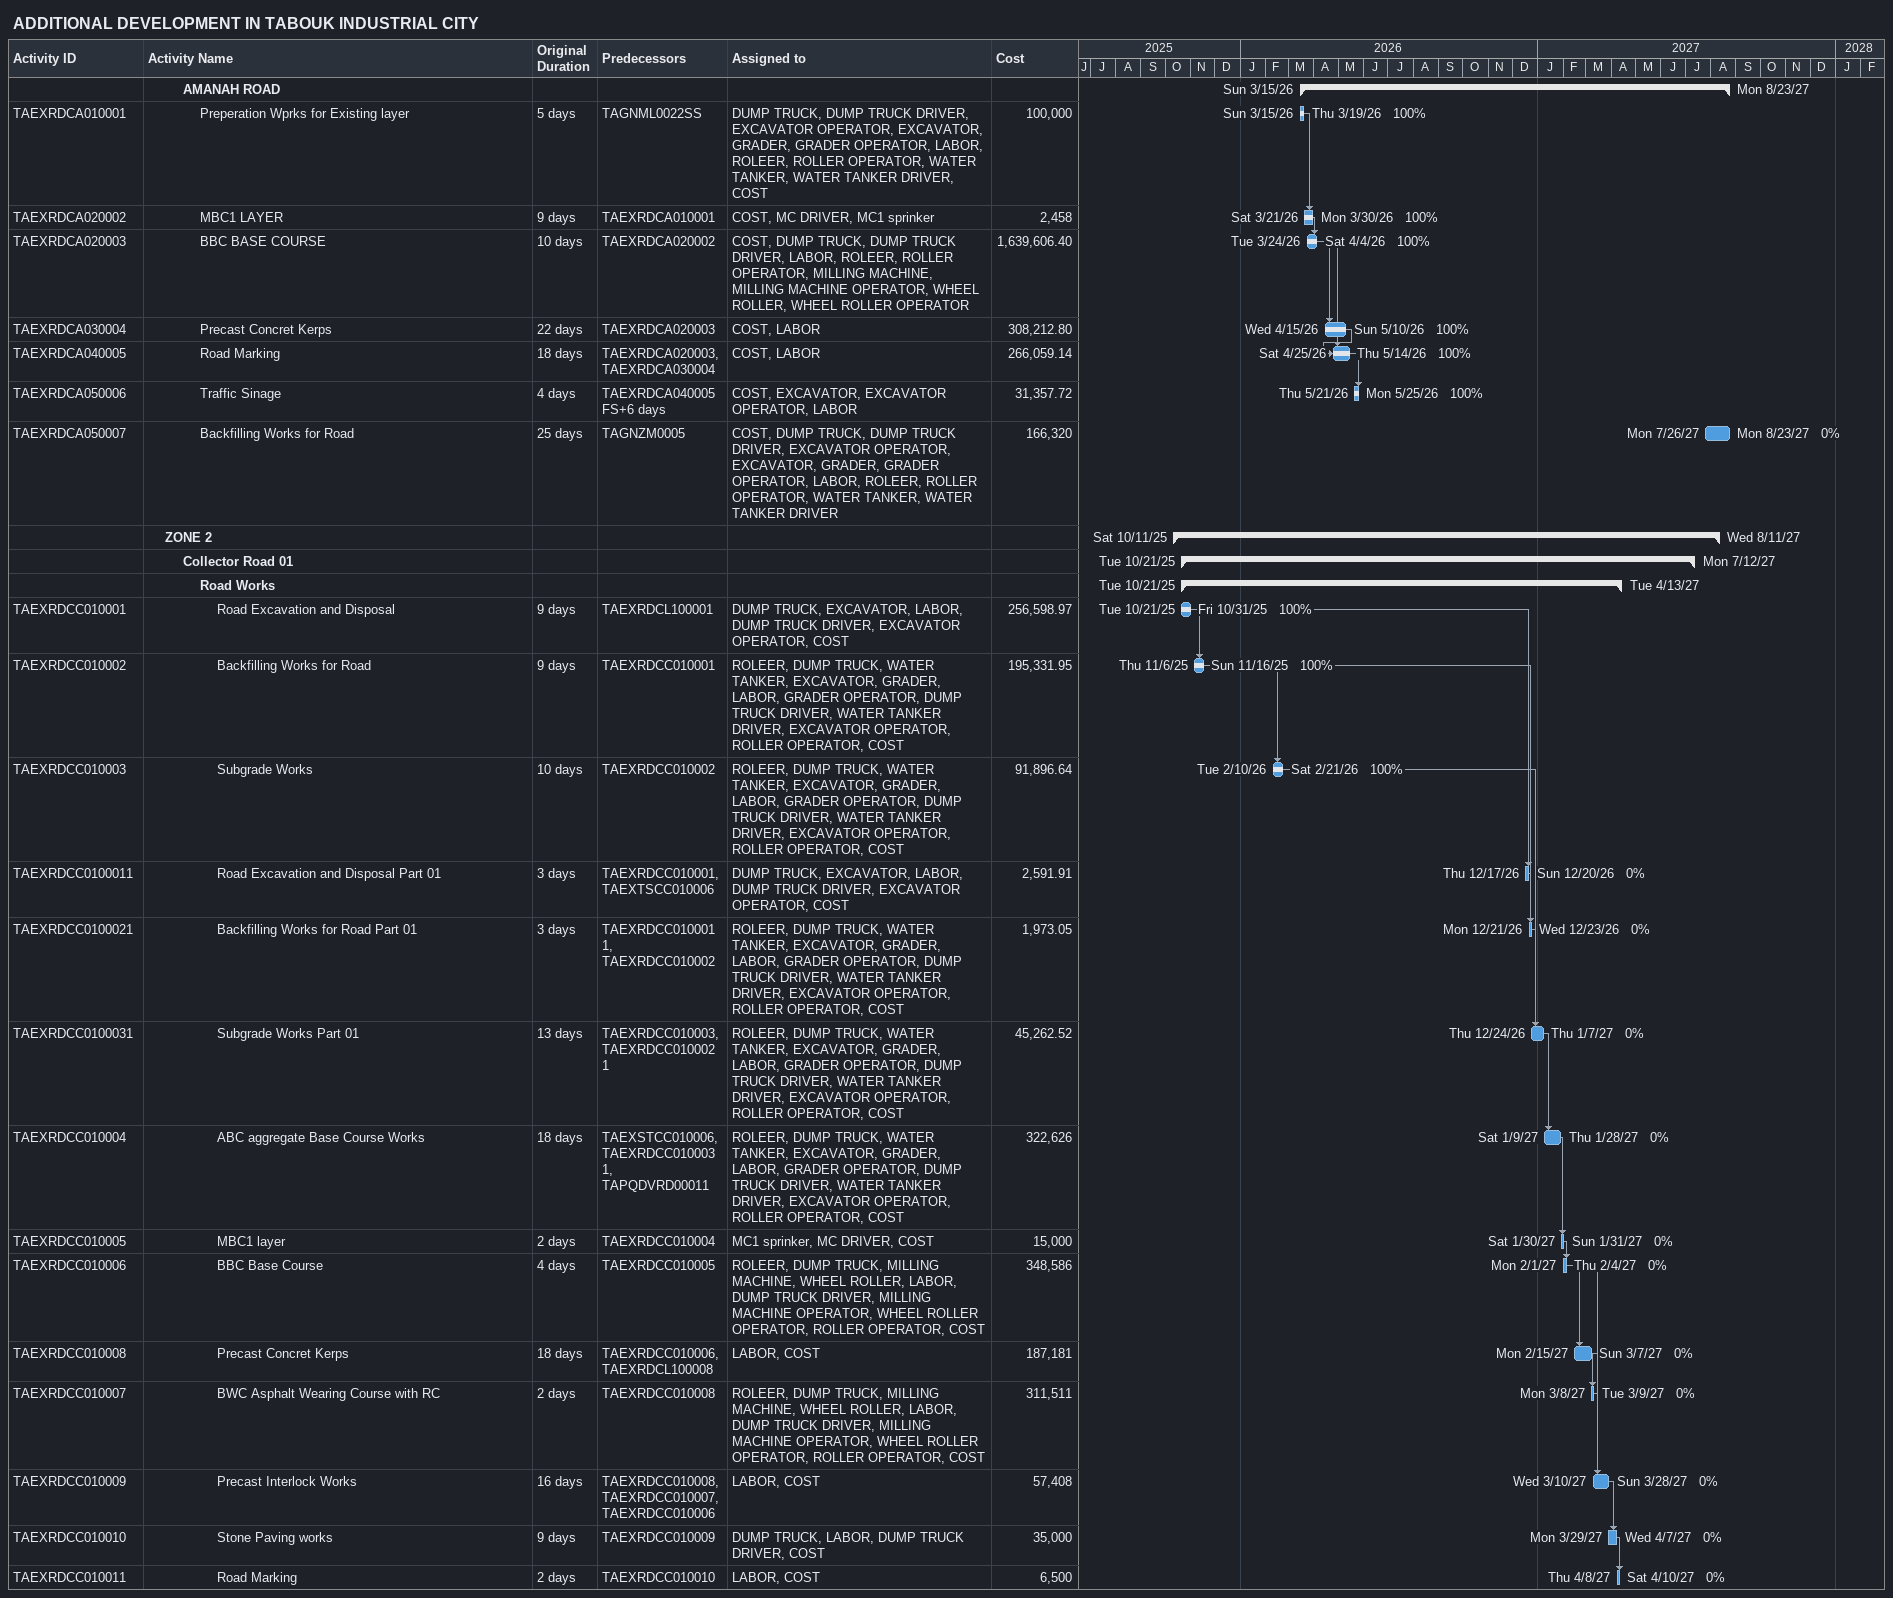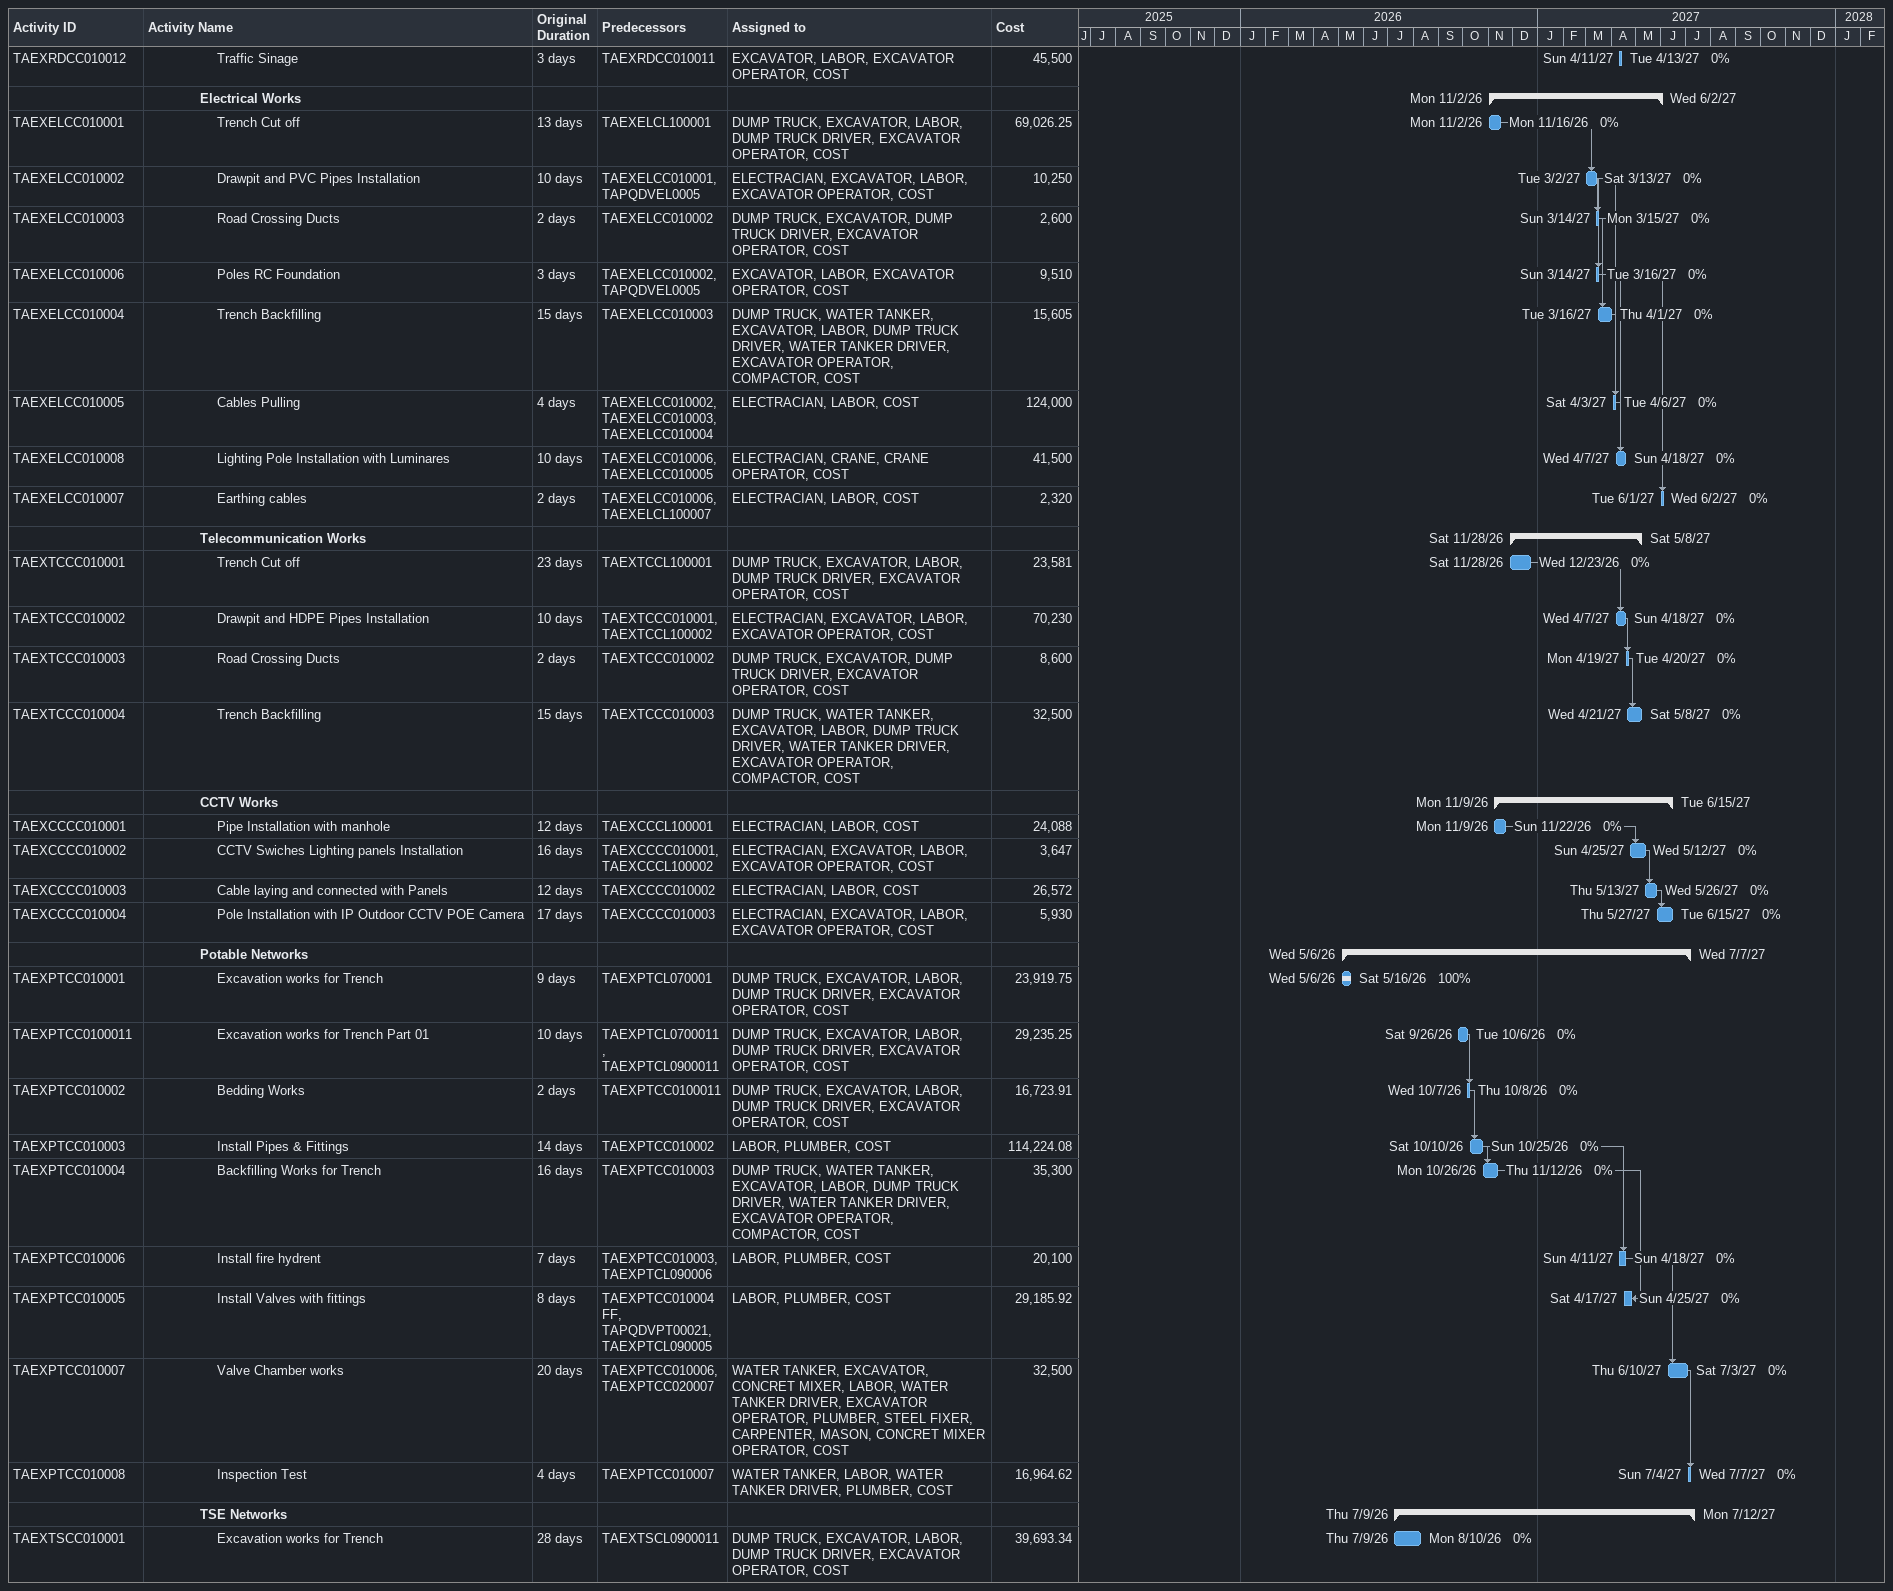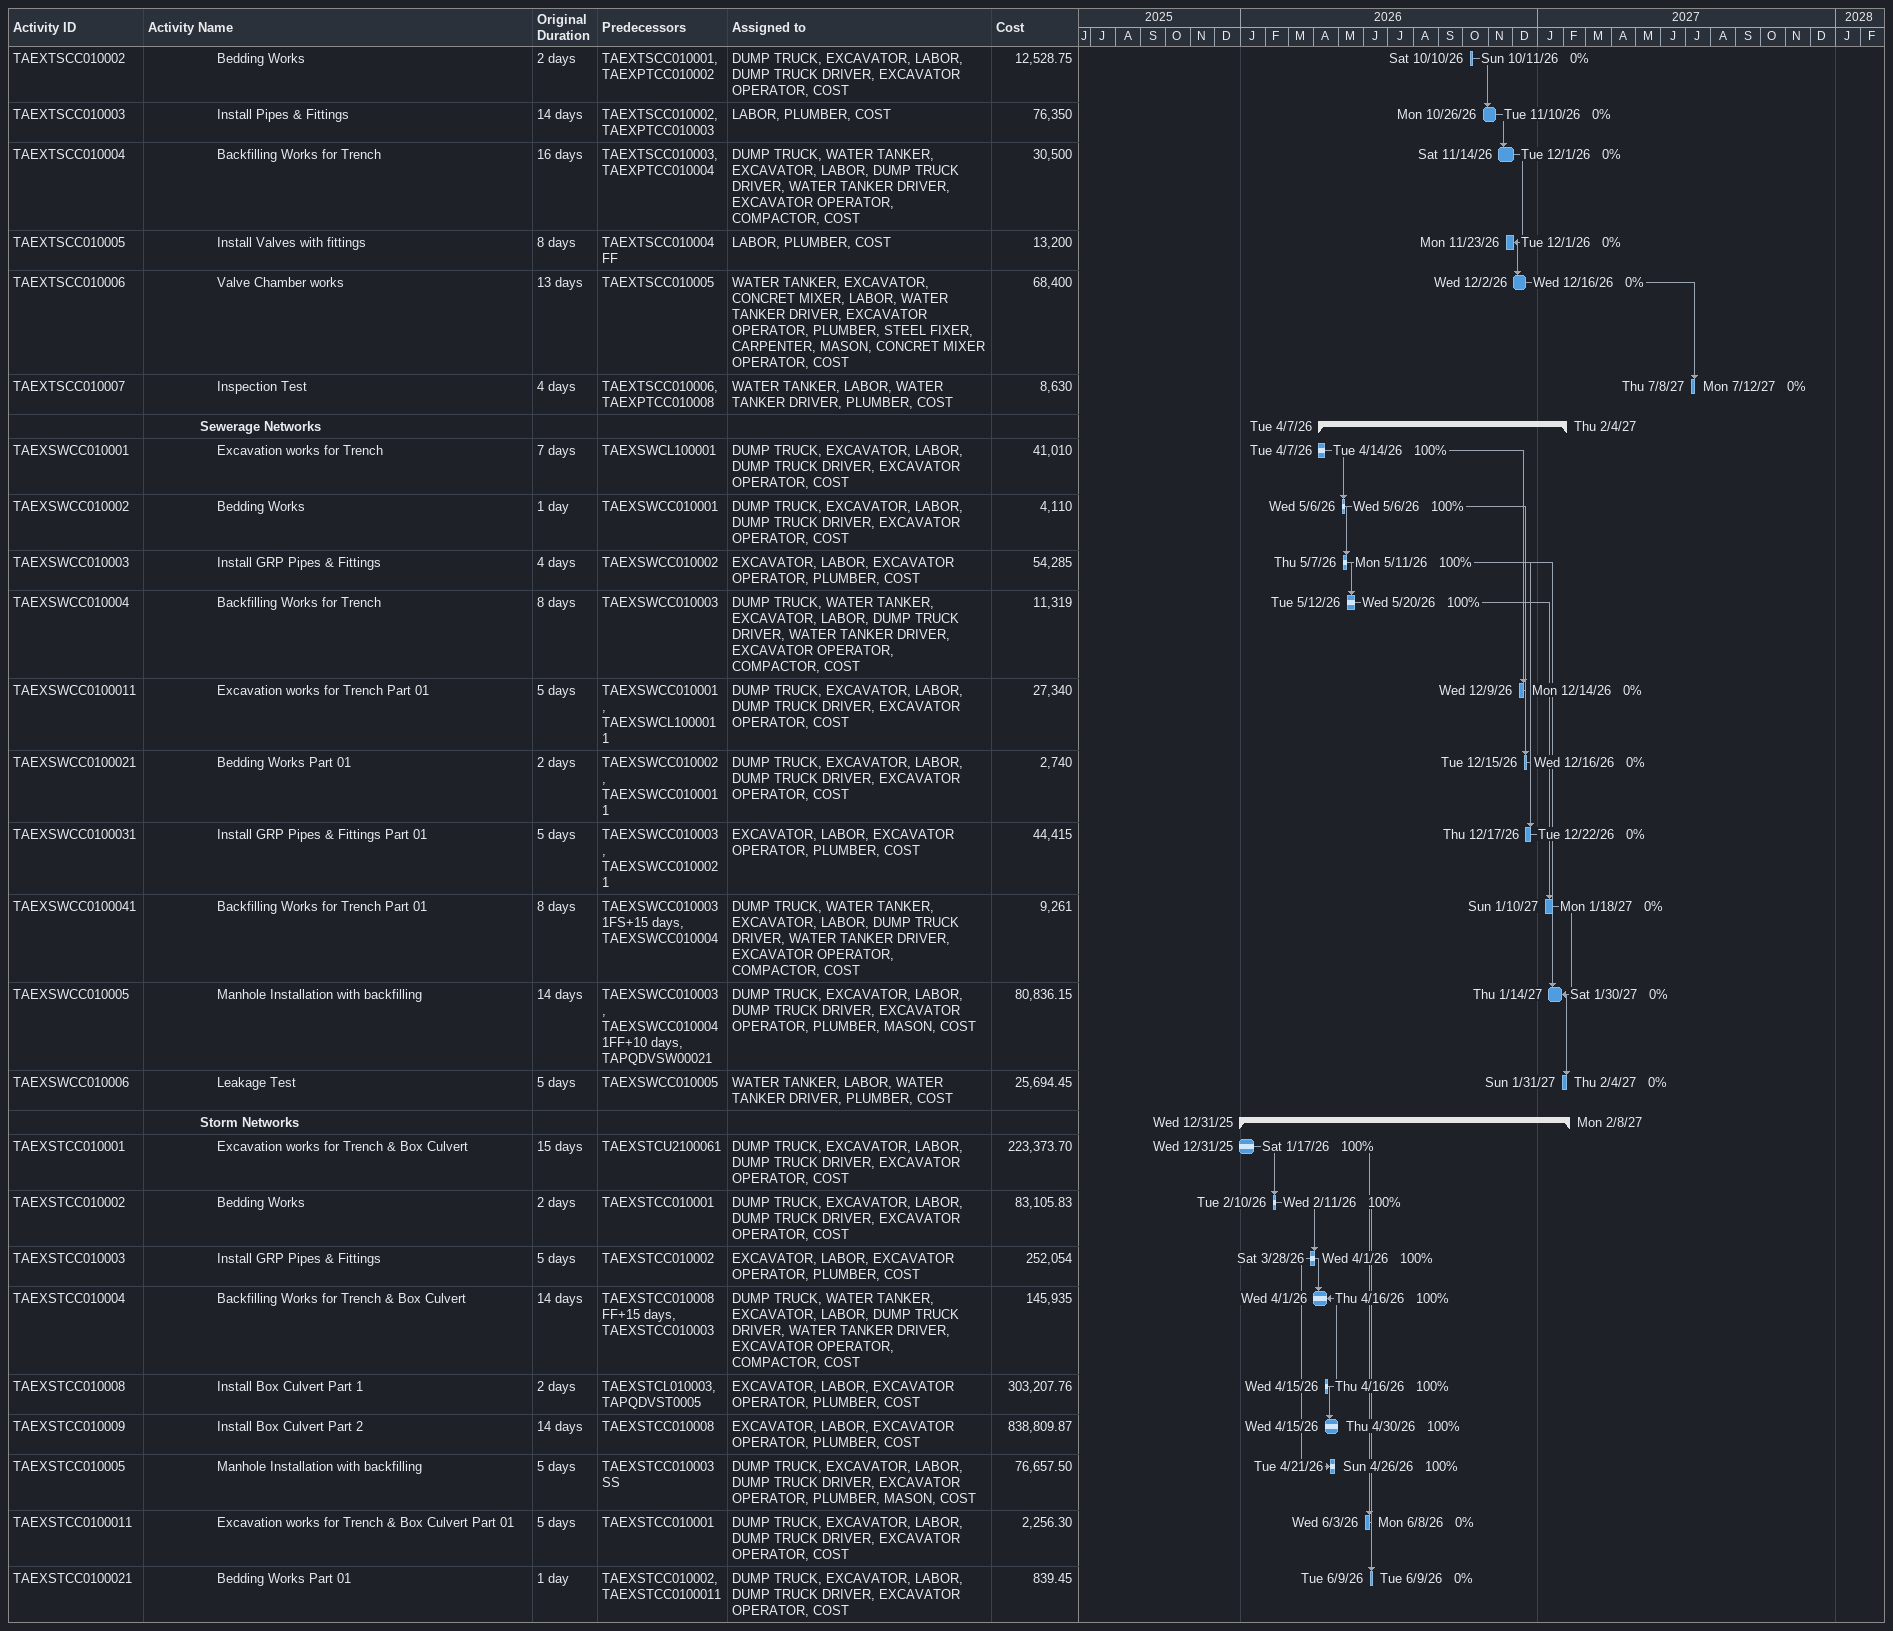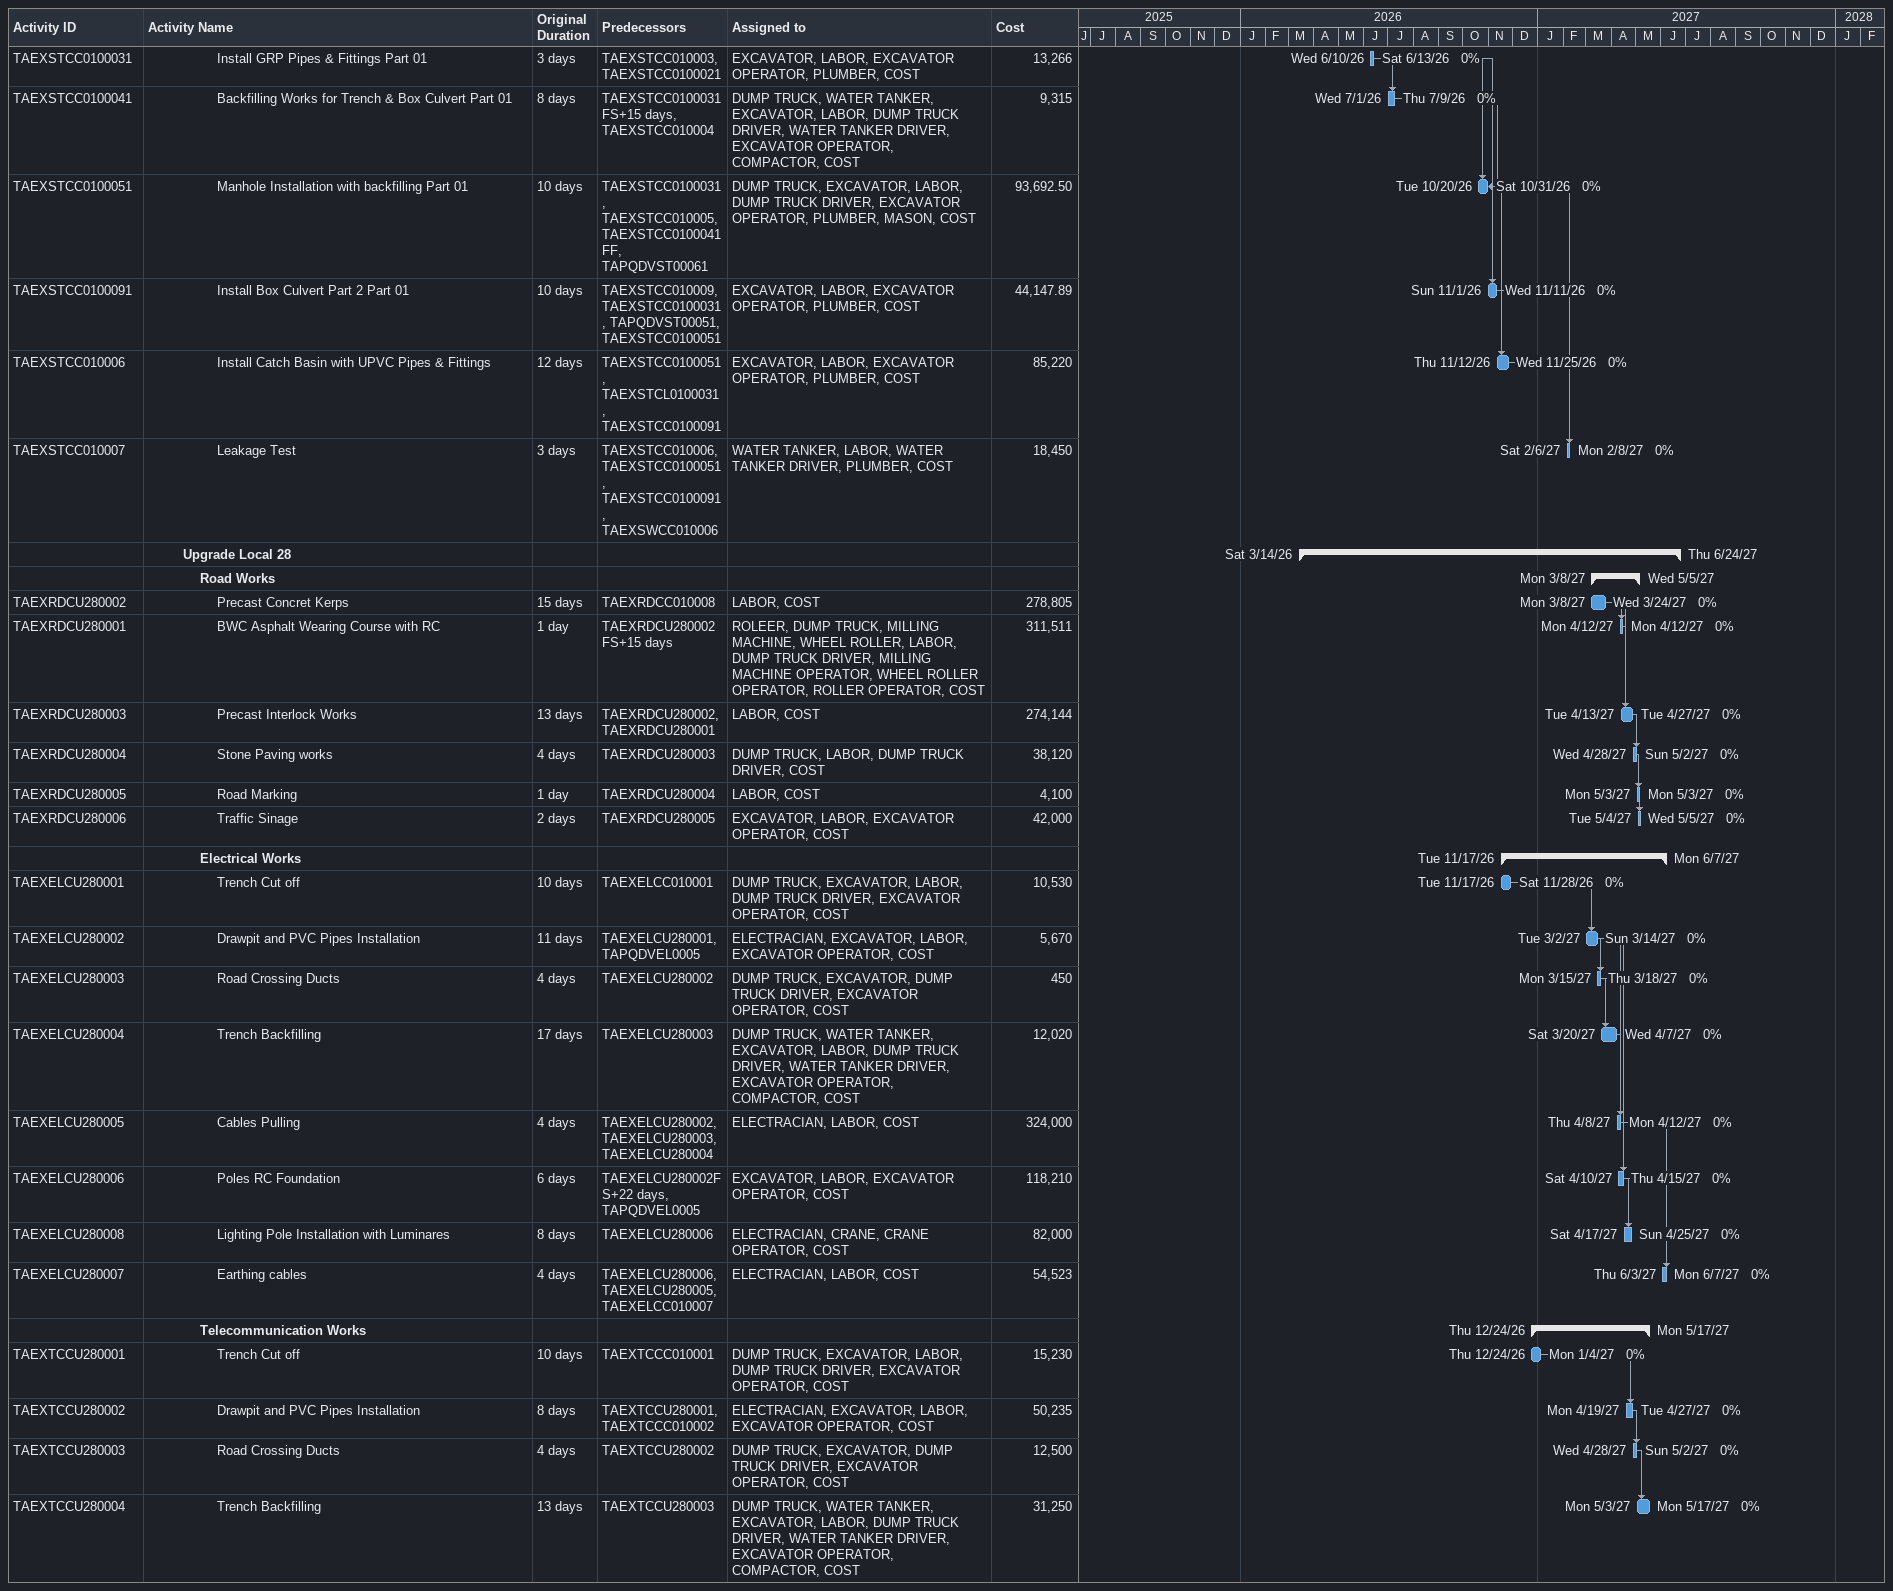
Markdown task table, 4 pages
ADDITIONAL DEVELOPMENT IN TABOUK INDUSTRIAL CITY

| ID | Level | Task | Original duration | Start | Finish | Predecessors | Resources | % complete | Cost |
|---|---|---|---|---|---|---|---|---|---|
|  | 3 | **AMANAH ROAD** |  | 2026-03-15 | 2027-08-23 |  |  |  |  |
| TAEXRDCA010001 | 4 | Preperation Wprks for Existing layer | 5d | 2026-03-15 | 2026-03-19 | TAGNML0022SS | DUMP TRUCK, DUMP TRUCK DRIVER, EXCAVATOR OPERATOR, EXCAVATOR, GRADER, GRADER OPERATOR, LABOR, ROLEER, ROLLER OPERATOR, WATER TANKER, WATER TANKER DRIVER, COST | 100 | 100000 |
| TAEXRDCA020002 | 4 | MBC1 LAYER | 9d | 2026-03-21 | 2026-03-30 | TAEXRDCA010001 | COST, MC DRIVER, MC1 sprinker | 100 | 2458 |
| TAEXRDCA020003 | 4 | BBC BASE COURSE | 10d | 2026-03-24 | 2026-04-04 | TAEXRDCA020002 | COST, DUMP TRUCK, DUMP TRUCK DRIVER, LABOR, ROLEER, ROLLER OPERATOR, MILLING MACHINE, MILLING MACHINE OPERATOR, WHEEL ROLLER, WHEEL ROLLER OPERATOR | 100 | 1639606.40 |
| TAEXRDCA030004 | 4 | Precast Concret Kerps | 22d | 2026-04-15 | 2026-05-10 | TAEXRDCA020003 | COST, LABOR | 100 | 308212.80 |
| TAEXRDCA040005 | 4 | Road Marking | 18d | 2026-04-25 | 2026-05-14 | TAEXRDCA020003, TAEXRDCA030004 | COST, LABOR | 100 | 266059.14 |
| TAEXRDCA050006 | 4 | Traffic Sinage | 4d | 2026-05-21 | 2026-05-25 | TAEXRDCA040005FS+6d | COST, EXCAVATOR, EXCAVATOR OPERATOR, LABOR | 100 | 31357.72 |
| TAEXRDCA050007 | 4 | Backfilling Works for Road | 25d | 2027-07-26 | 2027-08-23 | TAGNZM0005 | COST, DUMP TRUCK, DUMP TRUCK DRIVER, EXCAVATOR OPERATOR, EXCAVATOR, GRADER, GRADER OPERATOR, LABOR, ROLEER, ROLLER OPERATOR, WATER TANKER, WATER TANKER DRIVER | 0 | 166320 |
|  | 2 | **ZONE 2** |  | 2025-10-11 | 2027-08-11 |  |  |  |  |
|  | 3 | **Collector Road 01** |  | 2025-10-21 | 2027-07-12 |  |  |  |  |
|  | 4 | **Road Works** |  | 2025-10-21 | 2027-04-13 |  |  |  |  |
| TAEXRDCC010001 | 5 | Road Excavation and Disposal | 9d | 2025-10-21 | 2025-10-31 | TAEXRDCL100001 | DUMP TRUCK, EXCAVATOR, LABOR, DUMP TRUCK DRIVER, EXCAVATOR OPERATOR, COST | 100 | 256598.97 |
| TAEXRDCC010002 | 5 | Backfilling Works for Road | 9d | 2025-11-06 | 2025-11-16 | TAEXRDCC010001 | ROLEER, DUMP TRUCK, WATER TANKER, EXCAVATOR, GRADER, LABOR, GRADER OPERATOR, DUMP TRUCK DRIVER, WATER TANKER DRIVER, EXCAVATOR OPERATOR, ROLLER OPERATOR, COST | 100 | 195331.95 |
| TAEXRDCC010003 | 5 | Subgrade Works | 10d | 2026-02-10 | 2026-02-21 | TAEXRDCC010002 | ROLEER, DUMP TRUCK, WATER TANKER, EXCAVATOR, GRADER, LABOR, GRADER OPERATOR, DUMP TRUCK DRIVER, WATER TANKER DRIVER, EXCAVATOR OPERATOR, ROLLER OPERATOR, COST | 100 | 91896.64 |
| TAEXRDCC0100011 | 5 | Road Excavation and Disposal Part 01 | 3d | 2026-12-17 | 2026-12-20 | TAEXRDCC010001, TAEXTSCC010006 | DUMP TRUCK, EXCAVATOR, LABOR, DUMP TRUCK DRIVER, EXCAVATOR OPERATOR, COST | 0 | 2591.91 |
| TAEXRDCC0100021 | 5 | Backfilling Works for Road Part 01 | 3d | 2026-12-21 | 2026-12-23 | TAEXRDCC0100011, TAEXRDCC010002 | ROLEER, DUMP TRUCK, WATER TANKER, EXCAVATOR, GRADER, LABOR, GRADER OPERATOR, DUMP TRUCK DRIVER, WATER TANKER DRIVER, EXCAVATOR OPERATOR, ROLLER OPERATOR, COST | 0 | 1973.05 |
| TAEXRDCC0100031 | 5 | Subgrade Works Part 01 | 13d | 2026-12-24 | 2027-01-07 | TAEXRDCC010003, TAEXRDCC0100021 | ROLEER, DUMP TRUCK, WATER TANKER, EXCAVATOR, GRADER, LABOR, GRADER OPERATOR, DUMP TRUCK DRIVER, WATER TANKER DRIVER, EXCAVATOR OPERATOR, ROLLER OPERATOR, COST | 0 | 45262.52 |
| TAEXRDCC010004 | 5 | ABC aggregate Base Course Works | 18d | 2027-01-09 | 2027-01-28 | TAEXSTCC010006, TAEXRDCC0100031, TAPQDVRD00011 | ROLEER, DUMP TRUCK, WATER TANKER, EXCAVATOR, GRADER, LABOR, GRADER OPERATOR, DUMP TRUCK DRIVER, WATER TANKER DRIVER, EXCAVATOR OPERATOR, ROLLER OPERATOR, COST | 0 | 322626 |
| TAEXRDCC010005 | 5 | MBC1 layer | 2d | 2027-01-30 | 2027-01-31 | TAEXRDCC010004 | MC1 sprinker, MC DRIVER, COST | 0 | 15000 |
| TAEXRDCC010006 | 5 | BBC Base Course | 4d | 2027-02-01 | 2027-02-04 | TAEXRDCC010005 | ROLEER, DUMP TRUCK, MILLING MACHINE, WHEEL ROLLER, LABOR, DUMP TRUCK DRIVER, MILLING MACHINE OPERATOR, WHEEL ROLLER OPERATOR, ROLLER OPERATOR, COST | 0 | 348586 |
| TAEXRDCC010008 | 5 | Precast Concret Kerps | 18d | 2027-02-15 | 2027-03-07 | TAEXRDCC010006, TAEXRDCL100008 | LABOR, COST | 0 | 187181 |
| TAEXRDCC010007 | 5 | BWC Asphalt Wearing Course with RC | 2d | 2027-03-08 | 2027-03-09 | TAEXRDCC010008 | ROLEER, DUMP TRUCK, MILLING MACHINE, WHEEL ROLLER, LABOR, DUMP TRUCK DRIVER, MILLING MACHINE OPERATOR, WHEEL ROLLER OPERATOR, ROLLER OPERATOR, COST | 0 | 311511 |
| TAEXRDCC010009 | 5 | Precast Interlock Works | 16d | 2027-03-10 | 2027-03-28 | TAEXRDCC010008, TAEXRDCC010007, TAEXRDCC010006 | LABOR, COST | 0 | 57408 |
| TAEXRDCC010010 | 5 | Stone Paving works | 9d | 2027-03-29 | 2027-04-07 | TAEXRDCC010009 | DUMP TRUCK, LABOR, DUMP TRUCK DRIVER, COST | 0 | 35000 |
| TAEXRDCC010011 | 5 | Road Marking | 2d | 2027-04-08 | 2027-04-10 | TAEXRDCC010010 | LABOR, COST | 0 | 6500 |
| TAEXRDCC010012 | 5 | Traffic Sinage | 3d | 2027-04-11 | 2027-04-13 | TAEXRDCC010011 | EXCAVATOR, LABOR, EXCAVATOR OPERATOR, COST | 0 | 45500 |
|  | 4 | **Electrical Works** |  | 2026-11-02 | 2027-06-02 |  |  |  |  |
| TAEXELCC010001 | 5 | Trench Cut off | 13d | 2026-11-02 | 2026-11-16 | TAEXELCL100001 | DUMP TRUCK, EXCAVATOR, LABOR, DUMP TRUCK DRIVER, EXCAVATOR OPERATOR, COST | 0 | 69026.25 |
| TAEXELCC010002 | 5 | Drawpit and PVC Pipes Installation | 10d | 2027-03-02 | 2027-03-13 | TAEXELCC010001, TAPQDVEL0005 | ELECTRACIAN, EXCAVATOR, LABOR, EXCAVATOR OPERATOR, COST | 0 | 10250 |
| TAEXELCC010003 | 5 | Road Crossing Ducts | 2d | 2027-03-14 | 2027-03-15 | TAEXELCC010002 | DUMP TRUCK, EXCAVATOR, DUMP TRUCK DRIVER, EXCAVATOR OPERATOR, COST | 0 | 2600 |
| TAEXELCC010006 | 5 | Poles RC Foundation | 3d | 2027-03-14 | 2027-03-16 | TAEXELCC010002, TAPQDVEL0005 | EXCAVATOR, LABOR, EXCAVATOR OPERATOR, COST | 0 | 9510 |
| TAEXELCC010004 | 5 | Trench Backfilling | 15d | 2027-03-16 | 2027-04-01 | TAEXELCC010003 | DUMP TRUCK, WATER TANKER, EXCAVATOR, LABOR, DUMP TRUCK DRIVER, WATER TANKER DRIVER, EXCAVATOR OPERATOR, COMPACTOR, COST | 0 | 15605 |
| TAEXELCC010005 | 5 | Cables Pulling | 4d | 2027-04-03 | 2027-04-06 | TAEXELCC010002, TAEXELCC010003, TAEXELCC010004 | ELECTRACIAN, LABOR, COST | 0 | 124000 |
| TAEXELCC010008 | 5 | Lighting Pole Installation with Luminares | 10d | 2027-04-07 | 2027-04-18 | TAEXELCC010006, TAEXELCC010005 | ELECTRACIAN, CRANE, CRANE OPERATOR, COST | 0 | 41500 |
| TAEXELCC010007 | 5 | Earthing cables | 2d | 2027-06-01 | 2027-06-02 | TAEXELCC010006, TAEXELCL100007 | ELECTRACIAN, LABOR, COST | 0 | 2320 |
|  | 4 | **Telecommunication Works** |  | 2026-11-28 | 2027-05-08 |  |  |  |  |
| TAEXTCCC010001 | 5 | Trench Cut off | 23d | 2026-11-28 | 2026-12-23 | TAEXTCCL100001 | DUMP TRUCK, EXCAVATOR, LABOR, DUMP TRUCK DRIVER, EXCAVATOR OPERATOR, COST | 0 | 23581 |
| TAEXTCCC010002 | 5 | Drawpit and HDPE Pipes Installation | 10d | 2027-04-07 | 2027-04-18 | TAEXTCCC010001, TAEXTCCL100002 | ELECTRACIAN, EXCAVATOR, LABOR, EXCAVATOR OPERATOR, COST | 0 | 70230 |
| TAEXTCCC010003 | 5 | Road Crossing Ducts | 2d | 2027-04-19 | 2027-04-20 | TAEXTCCC010002 | DUMP TRUCK, EXCAVATOR, DUMP TRUCK DRIVER, EXCAVATOR OPERATOR, COST | 0 | 8600 |
| TAEXTCCC010004 | 5 | Trench Backfilling | 15d | 2027-04-21 | 2027-05-08 | TAEXTCCC010003 | DUMP TRUCK, WATER TANKER, EXCAVATOR, LABOR, DUMP TRUCK DRIVER, WATER TANKER DRIVER, EXCAVATOR OPERATOR, COMPACTOR, COST | 0 | 32500 |
|  | 4 | **CCTV Works** |  | 2026-11-09 | 2027-06-15 |  |  |  |  |
| TAEXCCCC010001 | 5 | Pipe Installation with manhole | 12d | 2026-11-09 | 2026-11-22 | TAEXCCCL100001 | ELECTRACIAN, LABOR, COST | 0 | 24088 |
| TAEXCCCC010002 | 5 | CCTV Swiches Lighting panels Installation | 16d | 2027-04-25 | 2027-05-12 | TAEXCCCC010001, TAEXCCCL100002 | ELECTRACIAN, EXCAVATOR, LABOR, EXCAVATOR OPERATOR, COST | 0 | 3647 |
| TAEXCCCC010003 | 5 | Cable laying and connected with Panels | 12d | 2027-05-13 | 2027-05-26 | TAEXCCCC010002 | ELECTRACIAN, LABOR, COST | 0 | 26572 |
| TAEXCCCC010004 | 5 | Pole Installation with IP Outdoor CCTV POE Camera | 17d | 2027-05-27 | 2027-06-15 | TAEXCCCC010003 | ELECTRACIAN, EXCAVATOR, LABOR, EXCAVATOR OPERATOR, COST | 0 | 5930 |
|  | 4 | **Potable Networks** |  | 2026-05-06 | 2027-07-07 |  |  |  |  |
| TAEXPTCC010001 | 5 | Excavation works for Trench | 9d | 2026-05-06 | 2026-05-16 | TAEXPTCL070001 | DUMP TRUCK, EXCAVATOR, LABOR, DUMP TRUCK DRIVER, EXCAVATOR OPERATOR, COST | 100 | 23919.75 |
| TAEXPTCC0100011 | 5 | Excavation works for Trench Part 01 | 10d | 2026-09-26 | 2026-10-06 | TAEXPTCL0700011, TAEXPTCL0900011 | DUMP TRUCK, EXCAVATOR, LABOR, DUMP TRUCK DRIVER, EXCAVATOR OPERATOR, COST | 0 | 29235.25 |
| TAEXPTCC010002 | 5 | Bedding Works | 2d | 2026-10-07 | 2026-10-08 | TAEXPTCC0100011 | DUMP TRUCK, EXCAVATOR, LABOR, DUMP TRUCK DRIVER, EXCAVATOR OPERATOR, COST | 0 | 16723.91 |
| TAEXPTCC010003 | 5 | Install Pipes & Fittings | 14d | 2026-10-10 | 2026-10-25 | TAEXPTCC010002 | LABOR, PLUMBER, COST | 0 | 114224.08 |
| TAEXPTCC010004 | 5 | Backfilling Works for Trench | 16d | 2026-10-26 | 2026-11-12 | TAEXPTCC010003 | DUMP TRUCK, WATER TANKER, EXCAVATOR, LABOR, DUMP TRUCK DRIVER, WATER TANKER DRIVER, EXCAVATOR OPERATOR, COMPACTOR, COST | 0 | 35300 |
| TAEXPTCC010006 | 5 | Install fire hydrent | 7d | 2027-04-11 | 2027-04-18 | TAEXPTCC010003, TAEXPTCL090006 | LABOR, PLUMBER, COST | 0 | 20100 |
| TAEXPTCC010005 | 5 | Install Valves with fittings | 8d | 2027-04-17 | 2027-04-25 | TAEXPTCC010004FF, TAPQDVPT00021, TAEXPTCL090005 | LABOR, PLUMBER, COST | 0 | 29185.92 |
| TAEXPTCC010007 | 5 | Valve Chamber works | 20d | 2027-06-10 | 2027-07-03 | TAEXPTCC010006, TAEXPTCC020007 | WATER TANKER, EXCAVATOR, CONCRET MIXER, LABOR, WATER TANKER DRIVER, EXCAVATOR OPERATOR, PLUMBER, STEEL FIXER, CARPENTER, MASON, CONCRET MIXER OPERATOR, COST | 0 | 32500 |
| TAEXPTCC010008 | 5 | Inspection Test | 4d | 2027-07-04 | 2027-07-07 | TAEXPTCC010007 | WATER TANKER, LABOR, WATER TANKER DRIVER, PLUMBER, COST | 0 | 16964.62 |
|  | 4 | **TSE Networks** |  | 2026-07-09 | 2027-07-12 |  |  |  |  |
| TAEXTSCC010001 | 5 | Excavation works for Trench | 28d | 2026-07-09 | 2026-08-10 | TAEXTSCL0900011 | DUMP TRUCK, EXCAVATOR, LABOR, DUMP TRUCK DRIVER, EXCAVATOR OPERATOR, COST | 0 | 39693.34 |
| TAEXTSCC010002 | 5 | Bedding Works | 2d | 2026-10-10 | 2026-10-11 | TAEXTSCC010001, TAEXPTCC010002 | DUMP TRUCK, EXCAVATOR, LABOR, DUMP TRUCK DRIVER, EXCAVATOR OPERATOR, COST | 0 | 12528.75 |
| TAEXTSCC010003 | 5 | Install Pipes & Fittings | 14d | 2026-10-26 | 2026-11-10 | TAEXTSCC010002, TAEXPTCC010003 | LABOR, PLUMBER, COST | 0 | 76350 |
| TAEXTSCC010004 | 5 | Backfilling Works for Trench | 16d | 2026-11-14 | 2026-12-01 | TAEXTSCC010003, TAEXPTCC010004 | DUMP TRUCK, WATER TANKER, EXCAVATOR, LABOR, DUMP TRUCK DRIVER, WATER TANKER DRIVER, EXCAVATOR OPERATOR, COMPACTOR, COST | 0 | 30500 |
| TAEXTSCC010005 | 5 | Install Valves with fittings | 8d | 2026-11-23 | 2026-12-01 | TAEXTSCC010004FF | LABOR, PLUMBER, COST | 0 | 13200 |
| TAEXTSCC010006 | 5 | Valve Chamber works | 13d | 2026-12-02 | 2026-12-16 | TAEXTSCC010005 | WATER TANKER, EXCAVATOR, CONCRET MIXER, LABOR, WATER TANKER DRIVER, EXCAVATOR OPERATOR, PLUMBER, STEEL FIXER, CARPENTER, MASON, CONCRET MIXER OPERATOR, COST | 0 | 68400 |
| TAEXTSCC010007 | 5 | Inspection Test | 4d | 2027-07-08 | 2027-07-12 | TAEXTSCC010006, TAEXPTCC010008 | WATER TANKER, LABOR, WATER TANKER DRIVER, PLUMBER, COST | 0 | 8630 |
|  | 4 | **Sewerage Networks** |  | 2026-04-07 | 2027-02-04 |  |  |  |  |
| TAEXSWCC010001 | 5 | Excavation works for Trench | 7d | 2026-04-07 | 2026-04-14 | TAEXSWCL100001 | DUMP TRUCK, EXCAVATOR, LABOR, DUMP TRUCK DRIVER, EXCAVATOR OPERATOR, COST | 100 | 41010 |
| TAEXSWCC010002 | 5 | Bedding Works | 1d | 2026-05-06 | 2026-05-06 | TAEXSWCC010001 | DUMP TRUCK, EXCAVATOR, LABOR, DUMP TRUCK DRIVER, EXCAVATOR OPERATOR, COST | 100 | 4110 |
| TAEXSWCC010003 | 5 | Install GRP Pipes & Fittings | 4d | 2026-05-07 | 2026-05-11 | TAEXSWCC010002 | EXCAVATOR, LABOR, EXCAVATOR OPERATOR, PLUMBER, COST | 100 | 54285 |
| TAEXSWCC010004 | 5 | Backfilling Works for Trench | 8d | 2026-05-12 | 2026-05-20 | TAEXSWCC010003 | DUMP TRUCK, WATER TANKER, EXCAVATOR, LABOR, DUMP TRUCK DRIVER, WATER TANKER DRIVER, EXCAVATOR OPERATOR, COMPACTOR, COST | 100 | 11319 |
| TAEXSWCC0100011 | 5 | Excavation works for Trench Part 01 | 5d | 2026-12-09 | 2026-12-14 | TAEXSWCC010001, TAEXSWCL1000011 | DUMP TRUCK, EXCAVATOR, LABOR, DUMP TRUCK DRIVER, EXCAVATOR OPERATOR, COST | 0 | 27340 |
| TAEXSWCC0100021 | 5 | Bedding Works Part 01 | 2d | 2026-12-15 | 2026-12-16 | TAEXSWCC010002, TAEXSWCC0100011 | DUMP TRUCK, EXCAVATOR, LABOR, DUMP TRUCK DRIVER, EXCAVATOR OPERATOR, COST | 0 | 2740 |
| TAEXSWCC0100031 | 5 | Install GRP Pipes & Fittings Part 01 | 5d | 2026-12-17 | 2026-12-22 | TAEXSWCC010003, TAEXSWCC0100021 | EXCAVATOR, LABOR, EXCAVATOR OPERATOR, PLUMBER, COST | 0 | 44415 |
| TAEXSWCC0100041 | 5 | Backfilling Works for Trench Part 01 | 8d | 2027-01-10 | 2027-01-18 | TAEXSWCC0100031FS+15d, TAEXSWCC010004 | DUMP TRUCK, WATER TANKER, EXCAVATOR, LABOR, DUMP TRUCK DRIVER, WATER TANKER DRIVER, EXCAVATOR OPERATOR, COMPACTOR, COST | 0 | 9261 |
| TAEXSWCC010005 | 5 | Manhole Installation with backfilling | 14d | 2027-01-14 | 2027-01-30 | TAEXSWCC010003, TAEXSWCC0100041FF+10d, TAPQDVSW00021 | DUMP TRUCK, EXCAVATOR, LABOR, DUMP TRUCK DRIVER, EXCAVATOR OPERATOR, PLUMBER, MASON, COST | 0 | 80836.15 |
| TAEXSWCC010006 | 5 | Leakage Test | 5d | 2027-01-31 | 2027-02-04 | TAEXSWCC010005 | WATER TANKER, LABOR, WATER TANKER DRIVER, PLUMBER, COST | 0 | 25694.45 |
|  | 4 | **Storm Networks** |  | 2025-12-31 | 2027-02-08 |  |  |  |  |
| TAEXSTCC010001 | 5 | Excavation works for Trench & Box Culvert | 15d | 2025-12-31 | 2026-01-17 | TAEXSTCU2100061 | DUMP TRUCK, EXCAVATOR, LABOR, DUMP TRUCK DRIVER, EXCAVATOR OPERATOR, COST | 100 | 223373.70 |
| TAEXSTCC010002 | 5 | Bedding Works | 2d | 2026-02-10 | 2026-02-11 | TAEXSTCC010001 | DUMP TRUCK, EXCAVATOR, LABOR, DUMP TRUCK DRIVER, EXCAVATOR OPERATOR, COST | 100 | 83105.83 |
| TAEXSTCC010003 | 5 | Install GRP Pipes & Fittings | 5d | 2026-03-28 | 2026-04-01 | TAEXSTCC010002 | EXCAVATOR, LABOR, EXCAVATOR OPERATOR, PLUMBER, COST | 100 | 252054 |
| TAEXSTCC010004 | 5 | Backfilling Works for Trench & Box Culvert | 14d | 2026-04-01 | 2026-04-16 | TAEXSTCC010008FF+15d, TAEXSTCC010003 | DUMP TRUCK, WATER TANKER, EXCAVATOR, LABOR, DUMP TRUCK DRIVER, WATER TANKER DRIVER, EXCAVATOR OPERATOR, COMPACTOR, COST | 100 | 145935 |
| TAEXSTCC010008 | 5 | Install Box Culvert Part 1 | 2d | 2026-04-15 | 2026-04-16 | TAEXSTCL010003, TAPQDVST0005 | EXCAVATOR, LABOR, EXCAVATOR OPERATOR, PLUMBER, COST | 100 | 303207.76 |
| TAEXSTCC010009 | 5 | Install Box Culvert Part 2 | 14d | 2026-04-15 | 2026-04-30 | TAEXSTCC010008 | EXCAVATOR, LABOR, EXCAVATOR OPERATOR, PLUMBER, COST | 100 | 838809.87 |
| TAEXSTCC010005 | 5 | Manhole Installation with backfilling | 5d | 2026-04-21 | 2026-04-26 | TAEXSTCC010003SS | DUMP TRUCK, EXCAVATOR, LABOR, DUMP TRUCK DRIVER, EXCAVATOR OPERATOR, PLUMBER, MASON, COST | 100 | 76657.50 |
| TAEXSTCC0100011 | 5 | Excavation works for Trench & Box Culvert Part 01 | 5d | 2026-06-03 | 2026-06-08 | TAEXSTCC010001 | DUMP TRUCK, EXCAVATOR, LABOR, DUMP TRUCK DRIVER, EXCAVATOR OPERATOR, COST | 0 | 2256.30 |
| TAEXSTCC0100021 | 5 | Bedding Works Part 01 | 1d | 2026-06-09 | 2026-06-09 | TAEXSTCC010002, TAEXSTCC0100011 | DUMP TRUCK, EXCAVATOR, LABOR, DUMP TRUCK DRIVER, EXCAVATOR OPERATOR, COST | 0 | 839.45 |
| TAEXSTCC0100031 | 5 | Install GRP Pipes & Fittings Part 01 | 3d | 2026-06-10 | 2026-06-13 | TAEXSTCC010003, TAEXSTCC0100021 | EXCAVATOR, LABOR, EXCAVATOR OPERATOR, PLUMBER, COST | 0 | 13266 |
| TAEXSTCC0100041 | 5 | Backfilling Works for Trench & Box Culvert Part 01 | 8d | 2026-07-01 | 2026-07-09 | TAEXSTCC0100031FS+15d, TAEXSTCC010004 | DUMP TRUCK, WATER TANKER, EXCAVATOR, LABOR, DUMP TRUCK DRIVER, WATER TANKER DRIVER, EXCAVATOR OPERATOR, COMPACTOR, COST | 0 | 9315 |
| TAEXSTCC0100051 | 5 | Manhole Installation with backfilling Part 01 | 10d | 2026-10-20 | 2026-10-31 | TAEXSTCC0100031, TAEXSTCC010005, TAEXSTCC0100041FF, TAPQDVST00061 | DUMP TRUCK, EXCAVATOR, LABOR, DUMP TRUCK DRIVER, EXCAVATOR OPERATOR, PLUMBER, MASON, COST | 0 | 93692.50 |
| TAEXSTCC0100091 | 5 | Install Box Culvert Part 2 Part 01 | 10d | 2026-11-01 | 2026-11-11 | TAEXSTCC010009, TAEXSTCC0100031, TAPQDVST00051, TAEXSTCC0100051 | EXCAVATOR, LABOR, EXCAVATOR OPERATOR, PLUMBER, COST | 0 | 44147.89 |
| TAEXSTCC010006 | 5 | Install Catch Basin with UPVC Pipes & Fittings | 12d | 2026-11-12 | 2026-11-25 | TAEXSTCC0100051, TAEXSTCL0100031, TAEXSTCC0100091 | EXCAVATOR, LABOR, EXCAVATOR OPERATOR, PLUMBER, COST | 0 | 85220 |
| TAEXSTCC010007 | 5 | Leakage Test | 3d | 2027-02-06 | 2027-02-08 | TAEXSTCC010006, TAEXSTCC0100051, TAEXSTCC0100091, TAEXSWCC010006 | WATER TANKER, LABOR, WATER TANKER DRIVER, PLUMBER, COST | 0 | 18450 |
|  | 3 | **Upgrade Local 28** |  | 2026-03-14 | 2027-06-24 |  |  |  |  |
|  | 4 | **Road Works** |  | 2027-03-08 | 2027-05-05 |  |  |  |  |
| TAEXRDCU280002 | 5 | Precast Concret Kerps | 15d | 2027-03-08 | 2027-03-24 | TAEXRDCC010008 | LABOR, COST | 0 | 278805 |
| TAEXRDCU280001 | 5 | BWC Asphalt Wearing Course with RC | 1d | 2027-04-12 | 2027-04-12 | TAEXRDCU280002FS+15d | ROLEER, DUMP TRUCK, MILLING MACHINE, WHEEL ROLLER, LABOR, DUMP TRUCK DRIVER, MILLING MACHINE OPERATOR, WHEEL ROLLER OPERATOR, ROLLER OPERATOR, COST | 0 | 311511 |
| TAEXRDCU280003 | 5 | Precast Interlock Works | 13d | 2027-04-13 | 2027-04-27 | TAEXRDCU280002, TAEXRDCU280001 | LABOR, COST | 0 | 274144 |
| TAEXRDCU280004 | 5 | Stone Paving works | 4d | 2027-04-28 | 2027-05-02 | TAEXRDCU280003 | DUMP TRUCK, LABOR, DUMP TRUCK DRIVER, COST | 0 | 38120 |
| TAEXRDCU280005 | 5 | Road Marking | 1d | 2027-05-03 | 2027-05-03 | TAEXRDCU280004 | LABOR, COST | 0 | 4100 |
| TAEXRDCU280006 | 5 | Traffic Sinage | 2d | 2027-05-04 | 2027-05-05 | TAEXRDCU280005 | EXCAVATOR, LABOR, EXCAVATOR OPERATOR, COST | 0 | 42000 |
|  | 4 | **Electrical Works** |  | 2026-11-17 | 2027-06-07 |  |  |  |  |
| TAEXELCU280001 | 5 | Trench Cut off | 10d | 2026-11-17 | 2026-11-28 | TAEXELCC010001 | DUMP TRUCK, EXCAVATOR, LABOR, DUMP TRUCK DRIVER, EXCAVATOR OPERATOR, COST | 0 | 10530 |
| TAEXELCU280002 | 5 | Drawpit and PVC Pipes Installation | 11d | 2027-03-02 | 2027-03-14 | TAEXELCU280001, TAPQDVEL0005 | ELECTRACIAN, EXCAVATOR, LABOR, EXCAVATOR OPERATOR, COST | 0 | 5670 |
| TAEXELCU280003 | 5 | Road Crossing Ducts | 4d | 2027-03-15 | 2027-03-18 | TAEXELCU280002 | DUMP TRUCK, EXCAVATOR, DUMP TRUCK DRIVER, EXCAVATOR OPERATOR, COST | 0 | 450 |
| TAEXELCU280004 | 5 | Trench Backfilling | 17d | 2027-03-20 | 2027-04-07 | TAEXELCU280003 | DUMP TRUCK, WATER TANKER, EXCAVATOR, LABOR, DUMP TRUCK DRIVER, WATER TANKER DRIVER, EXCAVATOR OPERATOR, COMPACTOR, COST | 0 | 12020 |
| TAEXELCU280005 | 5 | Cables Pulling | 4d | 2027-04-08 | 2027-04-12 | TAEXELCU280002, TAEXELCU280003, TAEXELCU280004 | ELECTRACIAN, LABOR, COST | 0 | 324000 |
| TAEXELCU280006 | 5 | Poles RC Foundation | 6d | 2027-04-10 | 2027-04-15 | TAEXELCU280002FS+22d, TAPQDVEL0005 | EXCAVATOR, LABOR, EXCAVATOR OPERATOR, COST | 0 | 118210 |
| TAEXELCU280008 | 5 | Lighting Pole Installation with Luminares | 8d | 2027-04-17 | 2027-04-25 | TAEXELCU280006 | ELECTRACIAN, CRANE, CRANE OPERATOR, COST | 0 | 82000 |
| TAEXELCU280007 | 5 | Earthing cables | 4d | 2027-06-03 | 2027-06-07 | TAEXELCU280006, TAEXELCU280005, TAEXELCC010007 | ELECTRACIAN, LABOR, COST | 0 | 54523 |
|  | 4 | **Telecommunication Works** |  | 2026-12-24 | 2027-05-17 |  |  |  |  |
| TAEXTCCU280001 | 5 | Trench Cut off | 10d | 2026-12-24 | 2027-01-04 | TAEXTCCC010001 | DUMP TRUCK, EXCAVATOR, LABOR, DUMP TRUCK DRIVER, EXCAVATOR OPERATOR, COST | 0 | 15230 |
| TAEXTCCU280002 | 5 | Drawpit and PVC Pipes Installation | 8d | 2027-04-19 | 2027-04-27 | TAEXTCCU280001, TAEXTCCC010002 | ELECTRACIAN, EXCAVATOR, LABOR, EXCAVATOR OPERATOR, COST | 0 | 50235 |
| TAEXTCCU280003 | 5 | Road Crossing Ducts | 4d | 2027-04-28 | 2027-05-02 | TAEXTCCU280002 | DUMP TRUCK, EXCAVATOR, DUMP TRUCK DRIVER, EXCAVATOR OPERATOR, COST | 0 | 12500 |
| TAEXTCCU280004 | 5 | Trench Backfilling | 13d | 2027-05-03 | 2027-05-17 | TAEXTCCU280003 | DUMP TRUCK, WATER TANKER, EXCAVATOR, LABOR, DUMP TRUCK DRIVER, WATER TANKER DRIVER, EXCAVATOR OPERATOR, COMPACTOR, COST | 0 | 31250 |
